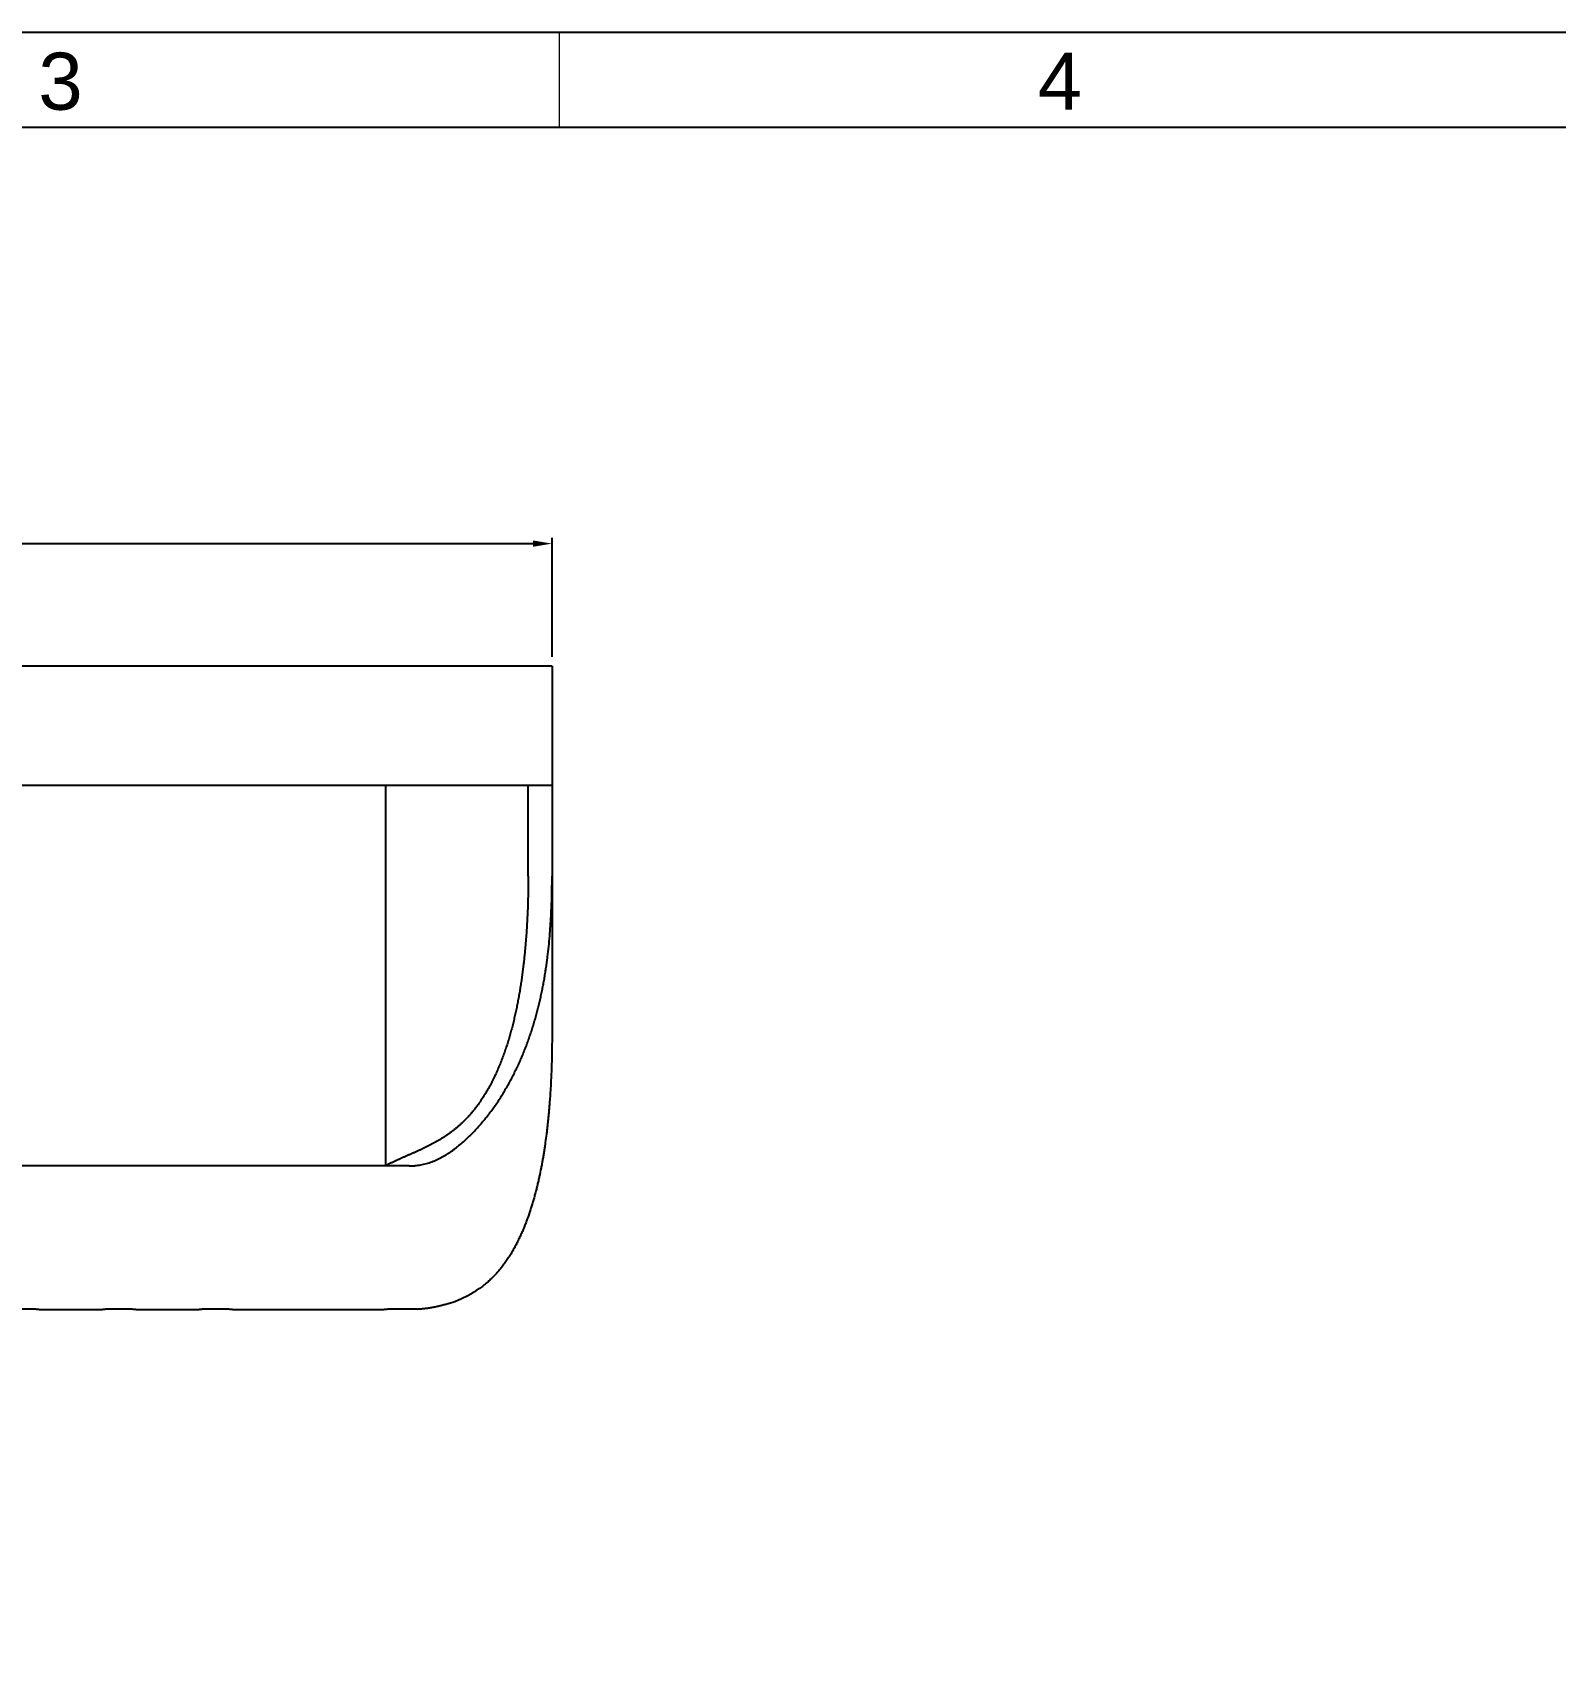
# Model space of a CAD drawing. Header units: inches. Extents: x -115 to 1565, y -604 to 584.
# Drawn here: x 404.3 to 724.4, y 244.1 to 584.3 of the extents above; entities that cross this region are included whole.
import ezdxf

# ---------------------------------------------------------------- set-up
doc = ezdxf.new("R2010")
doc.units = ezdxf.units.IN
doc.header["$LTSCALE"] = 1.21
doc.header["$MEASUREMENT"] = 0
doc.header["$PDMODE"] = 3
doc.header["$PDSIZE"] = 0.3125
doc.layers.get('0').update_dxf_attribs({"linetype": 'CONTINUOUS'})
doc.layers.get('Defpoints').update_dxf_attribs({"linetype": 'CONTINUOUS'})
doc.layers.add('Notes-Text', color=7, linetype='CONTINUOUS')
doc.layers.add('TABLE', color=53, linetype='CONTINUOUS', lineweight=25)
doc.layers.add('Template', color=53, linetype='CONTINUOUS', lineweight=9)
doc.styles.get("Standard").update_dxf_attribs({"font": 'arial.ttf'})
doc.dimstyles.get("Standard").update_dxf_attribs({"dimtxt": 5, "dimasz": 4, "dimexe": 1.2, "dimexo": 2, "dimgap": 2, "dimtad": 1, "dimdec": 1, "dimzin": 4, "dimdsep": 46, "dimtxsty": 'STANDARD', "dimcen": 0.09, "dimclrd": 3, "dimclre": 3, "dimclrt": 2, "dimadec": 0, "dimazin": 0, "dimtp": 0.01, "dimtm": 0.01, "dimtfac": 1, "dimtdec": 1, "dimtmove": 0, "dimatfit": 3, "dimfxl": 1, "dimtolj": 1, "dimtzin": 4, "dimarcsym": 0})

# ---------------------------------------------------------------- blocks, each defined once
blk = doc.blocks.new('*D8')
at = {"color": 3, "lineweight": -2}
for p, q in [((68.51, 453.01), (68.51, 477.99)), ((72.51, 476.79), (509.51, 476.79)), ((513.51, 453.01), (513.51, 477.99))]:
    blk.add_line(p, q, dxfattribs=at)
at = {"color": 3}
for points in [[(72.51, 477.45), (72.51, 476.12), (68.51, 476.79)], [(509.51, 477.45), (509.51, 476.12), (513.51, 476.79)]]:
    blk.add_solid(points, dxfattribs=at)
at = {"layer": 'Defpoints', "color": 0}
for p in [(513.51, 476.79), (68.51, 451.01), (513.51, 451.01)]:
    blk.add_point(p, dxfattribs=at)
at = {"color": 2, "insert": (288.82, 481.34), "char_height": 5, "attachment_point": 5}
blk.add_mtext('\\A1;445.0', dxfattribs=at)
blk = doc.blocks.new('A3_Landscape')
at = {"layer": 'TABLE'}
for points in [[(1888.835, -137.596), (2308.835, -137.596), (2308.835, 159.404), (1888.835, 159.404)], [(1893.835, -132.596), (2303.835, -132.596), (2303.835, 154.404), (1893.835, 154.404)]]:
    blk.add_lwpolyline(points, close=True, dxfattribs=at)
at = {"layer": 'Template', "lineweight": 5}
blk.add_line((2046.335, 154.404), (2046.335, 159.404), dxfattribs=at)
at = {"layer": 'Template', "lineweight": 5, "char_height": 3, "attachment_point": 2}
for s, insert in [('{\\fArial|b0|i0|c0|p34;3}', (2020.121, 158.338)), ('{\\fArial|b0|i0|c0|p34;4}', (2072.621, 158.338))]:
    blk.add_mtext(s, dxfattribs=dict(at, insert=insert))

msp = doc.modelspace()

# ---------------------------------------------------------------- linework, layer by layer
at = {"color": 7, "linetype": 'Continuous'}
for p, q in [((513.51, 451.01), (68.51, 451.01)), ((513.51, 451.01), (513.51, 373.35)), ((68.51, 426.01), (513.51, 426.01)), ((478.51, 426.01), (478.51, 345.97)), ((508.51, 406.86), (508.51, 426.01)), ((483.51, 345.97), (98.51, 345.97)), ((419.05, 315.73), (405.75, 315.73)), ((439.35, 315.73), (426.05, 315.73)), ((478.27, 315.73), (446.35, 315.73))]:
    msp.add_line(p, q, dxfattribs=at)
msp.add_lwpolyline([(491.79, 317.05), (493.06, 317.5), (494.46, 318.08), (495.8, 318.73), (496.97, 319.38)], dxfattribs=at)
for points, knots in [([(508.51, 406.86), (508.51, 406.17), (508.5, 405.15), (508.49, 403.78), (508.47, 402.74), (508.44, 401.69), (508.4, 400.29), (508.34, 398.88), (508.27, 397.46), (508.21, 396.39), (508.15, 395.32), (508.07, 394.24), (507.99, 393.15), (507.9, 392.06), (507.8, 390.97), (507.69, 389.87), (507.57, 388.77), (507.44, 387.67), (507.3, 386.56), (507.14, 385.45), (507.01, 384.53), (506.89, 383.78), (506.77, 383.04), (506.62, 382.11), (506.41, 380.99), (506.2, 379.87), (505.97, 378.74), (505.72, 377.62), (505.5, 376.69), (505.32, 375.94), (505.13, 375.19), (504.88, 374.26), (504.62, 373.32), (504.4, 372.58), (504.17, 371.83), (503.88, 370.91), (503.56, 369.98), (503.3, 369.24), (503.03, 368.51), (502.74, 367.78), (502.45, 367.05), (502.14, 366.32), (501.74, 365.42), (501.24, 364.35), (500.7, 363.29), (500.13, 362.24), (499.53, 361.21), (498.89, 360.2), (498.33, 359.38), (497.87, 358.73), (497.5, 358.25), (497.13, 357.78), (496.76, 357.31), (496.37, 356.86), (495.97, 356.41), (495.56, 355.97), (495.14, 355.54), (494.71, 355.12), (494.34, 354.78), (494.04, 354.51), (493.82, 354.31), (493.59, 354.11), (493.28, 353.85), (492.89, 353.53), (492.5, 353.23), (492.18, 352.99), (491.85, 352.75), (491.44, 352.46), (490.94, 352.12), (490.44, 351.79), (489.92, 351.48), (489.4, 351.17), (488.96, 350.92), (488.61, 350.73), (488.26, 350.54), (487.81, 350.31), (487.27, 350.04), (486.82, 349.82), (486.46, 349.64), (486.09, 349.47), (485.64, 349.26), (485.09, 349.01), (484.53, 348.76), (483.98, 348.52), (483.43, 348.28), (482.88, 348.04), (482.32, 347.79), (481.77, 347.55), (481.22, 347.3), (480.67, 347.05), (480.13, 346.79), (479.58, 346.53), (479.04, 346.26), (478.69, 346.07), (478.51, 345.97)], [0, 0, 0, 0, 2.047217, 3.079881, 4.118441, 5.162796, 6.212851, 8.329705, 9.396356, 10.468382, 11.545692, 12.628188, 13.715782, 14.808388, 15.905915, 17.008261, 18.115334, 19.227051, 20.343319, 21.464029, 22.589085, 23.153219, 23.718409, 24.851891, 25.989421, 27.130905, 28.276261, 29.425367, 30.578112, 31.155828, 31.734423, 32.894172, 34.057238, 34.639994, 35.223551, 36.392975, 37.565386, 38.152697, 38.740723, 39.918817, 40.508873, 41.099588, 42.282901, 43.468621, 44.65667, 45.846883, 47.039172, 48.233373, 49.429389, 50.028049, 50.627112, 51.226568, 51.826384, 52.426547, 53.02705, 53.627866, 54.228974, 54.830365, 55.43202, 55.732945, 56.033927, 56.334965, 56.636059, 57.238393, 57.840923, 58.142257, 58.443631, 59.046487, 59.649496, 60.25263, 60.855858, 61.459196, 62.062632, 62.364378, 62.66613, 63.269664, 63.873266, 64.476925, 64.778765, 65.080604, 65.684293, 66.288017, 66.891774, 67.495546, 68.099326, 68.703119, 69.306926, 69.910754, 70.514592, 71.118438, 71.722315, 72.326236, 72.930134, 73.533983, 73.533983, 73.533983, 73.533983]), ([(483.51, 345.97), (483.71, 345.97), (484.02, 345.98), (484.43, 346.01), (484.83, 346.04), (485.33, 346.1), (485.93, 346.2), (486.53, 346.32), (487.11, 346.47), (487.69, 346.65), (488.26, 346.84), (488.82, 347.07), (489.38, 347.31), (489.92, 347.58), (490.63, 347.96), (491.33, 348.37), (492.01, 348.81), (492.51, 349.16), (493, 349.52), (493.64, 350.01), (494.43, 350.64), (495.33, 351.44), (496.06, 352.14), (496.63, 352.7), (497.19, 353.27), (497.87, 354.01), (498.67, 354.91), (499.43, 355.83), (500.17, 356.77), (500.89, 357.73), (501.59, 358.7), (502.26, 359.69), (502.91, 360.7), (503.53, 361.72), (504.13, 362.74), (504.71, 363.78), (505.26, 364.83), (505.79, 365.88), (506.3, 366.94), (506.79, 368), (507.25, 369.08), (507.69, 370.16), (508.12, 371.24), (508.52, 372.33), (508.9, 373.43), (509.27, 374.53), (509.61, 375.64), (509.94, 376.75), (510.25, 377.86), (510.54, 378.97), (510.82, 380.07), (511.07, 381.18), (511.31, 382.29), (511.54, 383.39), (511.75, 384.49), (511.94, 385.58), (512.12, 386.68), (512.28, 387.77), (512.44, 388.86), (512.62, 390.3), (512.83, 392.1), (513.03, 394.26), (513.19, 396.4), (513.31, 398.53), (513.41, 400.64), (513.47, 402.73), (513.5, 404.8), (513.51, 406.18), (513.51, 406.86)], [0, 0, 0, 0, 0.61265, 0.918012, 1.222816, 1.830969, 2.43763, 3.043206, 3.648034, 4.252387, 4.85648, 5.460534, 6.06494, 6.669989, 7.275821, 8.48954, 9.097167, 9.704807, 10.31209, 10.918959, 12.131324, 13.341467, 14.548315, 15.150124, 15.750939, 16.95037, 18.148163, 19.345675, 20.543837, 21.742409, 22.940814, 24.138412, 25.334501, 26.528322, 27.719068, 28.905884, 30.088129, 31.266143, 32.440495, 33.611719, 34.780323, 35.946781, 37.111539, 38.275013, 39.437422, 40.598298, 41.756972, 42.912749, 44.064906, 45.212694, 46.355341, 47.492054, 48.622237, 49.746156, 50.864273, 51.977029, 53.084845, 54.188122, 55.287238, 56.382554, 58.562521, 60.727684, 62.876901, 65.008858, 67.122085, 69.214969, 71.285769, 73.332627, 73.332627, 73.332627, 73.332627]), ([(513.51, 373.35), (513.51, 372.79), (513.5, 371.67), (513.48, 369.98), (513.45, 368.29), (513.4, 366.59), (513.33, 364.88), (513.25, 363.16), (513.15, 361.43), (513.05, 359.99), (512.96, 358.83), (512.88, 357.95), (512.82, 357.23), (512.77, 356.64), (512.71, 356.05), (512.63, 355.32), (512.54, 354.44), (512.44, 353.55), (512.3, 352.37), (512.14, 351.19), (511.97, 350), (511.83, 349.11), (511.69, 348.22), (511.54, 347.33), (511.38, 346.44), (511.15, 345.25), (510.91, 344.06), (510.64, 342.87), (510.43, 341.98), (510.25, 341.23), (510.1, 340.64), (509.98, 340.19), (509.86, 339.75), (509.74, 339.3), (509.61, 338.85), (509.44, 338.26), (509.21, 337.51), (508.83, 336.32), (508.43, 335.14), (507.99, 333.96), (507.64, 333.08), (507.34, 332.35), (507.08, 331.77), (506.89, 331.34), (506.69, 330.91), (506.48, 330.48), (506.27, 330.05), (505.99, 329.48), (505.61, 328.77), (505.14, 327.93), (504.64, 327.1), (504.11, 326.29), (503.55, 325.49), (502.96, 324.71), (502.44, 324.08), (502.01, 323.58), (501.56, 323.09), (500.98, 322.49), (500.37, 321.91), (499.87, 321.47), (499.48, 321.14), (499.08, 320.82), (498.68, 320.51), (498.33, 320.26), (498.05, 320.07), (497.84, 319.92), (497.62, 319.78), (497.34, 319.6), (497.12, 319.46), (496.97, 319.38)], [0, 0, 0, 0, 1.675577, 3.359792, 5.05282, 6.754853, 8.466107, 10.186822, 11.91726, 13.65771, 14.53179, 15.408492, 16.28786, 16.728559, 17.169932, 18.054649, 18.941897, 19.831564, 20.723546, 22.51405, 23.412404, 24.312715, 25.214909, 26.118946, 27.024893, 27.932854, 29.755265, 30.670006, 31.587294, 32.507292, 32.968365, 33.430183, 33.89277, 34.35615, 34.820316, 35.285243, 36.217282, 37.152118, 39.029702, 39.972427, 40.917776, 41.865833, 42.340926, 42.816754, 43.293344, 43.770703, 44.248803, 44.727623, 45.687367, 46.649991, 47.615716, 48.584962, 49.558362, 50.536773, 51.521291, 52.016273, 52.513304, 53.513742, 54.52161, 55.027924, 55.535611, 56.044557, 56.554671, 57.065888, 57.321903, 57.578183, 57.834725, 58.091528, 58.605887, 58.605887, 58.605887, 58.605887]), ([(491.79, 317.05), (491.52, 316.96), (490.99, 316.8), (490.19, 316.59), (489.38, 316.4), (488.56, 316.24), (487.88, 316.12), (487.33, 316.04), (486.78, 315.97), (486.1, 315.89), (485.54, 315.84), (485.27, 315.82)], [0, 0, 0, 0, 0.831045, 1.662081, 2.493123, 3.324141, 4.155186, 4.570731, 4.986277, 5.817342, 6.648315, 6.648315, 6.648315, 6.648315]), ([(405.65, 315.8), (405.64, 315.8), (405.61, 315.8), (405.56, 315.81), (405.51, 315.81), (405.44, 315.82), (405.38, 315.82), (405.3, 315.83), (405.22, 315.83), (405.13, 315.83), (405.04, 315.84), (404.91, 315.84), (404.72, 315.85), (404.49, 315.86), (404.24, 315.87), (403.97, 315.87), (403.69, 315.88), (403.39, 315.88), (403.09, 315.88), (402.78, 315.89), (402.47, 315.89), (402.15, 315.89), (401.83, 315.89), (401.52, 315.89), (401.22, 315.88), (400.92, 315.88), (400.63, 315.87), (400.36, 315.87), (400.1, 315.86), (399.86, 315.85), (399.64, 315.85), (399.47, 315.84), (399.35, 315.83), (399.26, 315.83), (399.18, 315.82), (399.11, 315.82), (399.04, 315.81), (398.98, 315.81), (398.93, 315.8), (398.89, 315.8), (398.86, 315.8), (398.84, 315.79), (398.83, 315.79), (398.81, 315.79), (398.8, 315.79), (398.79, 315.79), (398.78, 315.78), (398.77, 315.78), (398.77, 315.78), (398.77, 315.78), (398.76, 315.78), (398.76, 315.78), (398.76, 315.78), (398.76, 315.77), (398.76, 315.77), (398.75, 315.77), (398.75, 315.77), (398.75, 315.77)], [0, 0, 0, 0, 0.041648, 0.090142, 0.145396, 0.207305, 0.275743, 0.350578, 0.431658, 0.518817, 0.611883, 0.710663, 0.924551, 1.158738, 1.411313, 1.680211, 1.963228, 2.258045, 2.562246, 2.873334, 3.188753, 3.505915, 3.822215, 4.135053, 4.441862, 4.740125, 5.027395, 5.301313, 5.55964, 5.800263, 6.021214, 6.220687, 6.311857, 6.397063, 6.476136, 6.548912, 6.615247, 6.675011, 6.728082, 6.774365, 6.794934, 6.813775, 6.830881, 6.846248, 6.859875, 6.87176, 6.881908, 6.886334, 6.890331, 6.893904, 6.897058, 6.899803, 6.902152, 6.904126, 6.905764, 6.907131, 6.908338, 6.908338, 6.908338, 6.908338]), ([(405.75, 315.77), (405.75, 315.77), (405.75, 315.77), (405.75, 315.77), (405.75, 315.77), (405.75, 315.77), (405.75, 315.77), (405.75, 315.78), (405.75, 315.78), (405.74, 315.78), (405.74, 315.78), (405.73, 315.78), (405.73, 315.78), (405.72, 315.79), (405.71, 315.79), (405.71, 315.79), (405.69, 315.79), (405.68, 315.79), (405.66, 315.8), (405.65, 315.8)], [0, 0, 0, 0, 0.000795, 0.0016399, 0.0025751, 0.0036306, 0.0048276, 0.0061805, 0.0093889, 0.0133078, 0.0179633, 0.0233705, 0.0295387, 0.0364739, 0.0441787, 0.0526545, 0.0619017, 0.0827087, 0.1065944, 0.1065944, 0.1065944, 0.1065944]), ([(425.95, 315.8), (425.94, 315.8), (425.91, 315.8), (425.86, 315.81), (425.81, 315.81), (425.74, 315.82), (425.68, 315.82), (425.6, 315.83), (425.52, 315.83), (425.43, 315.83), (425.34, 315.84), (425.21, 315.84), (425.02, 315.85), (424.79, 315.86), (424.54, 315.87), (424.27, 315.87), (423.99, 315.88), (423.69, 315.88), (423.39, 315.88), (423.08, 315.89), (422.77, 315.89), (422.45, 315.89), (422.13, 315.89), (421.82, 315.89), (421.52, 315.88), (421.22, 315.88), (420.93, 315.87), (420.66, 315.87), (420.4, 315.86), (420.16, 315.85), (419.94, 315.85), (419.77, 315.84), (419.65, 315.83), (419.56, 315.83), (419.48, 315.82), (419.41, 315.82), (419.34, 315.81), (419.28, 315.81), (419.23, 315.8), (419.19, 315.8), (419.16, 315.8), (419.14, 315.79), (419.13, 315.79), (419.11, 315.79), (419.1, 315.79), (419.09, 315.79), (419.08, 315.78), (419.07, 315.78), (419.07, 315.78), (419.07, 315.78), (419.06, 315.78), (419.06, 315.78), (419.06, 315.78), (419.06, 315.77), (419.06, 315.77), (419.05, 315.77), (419.05, 315.77), (419.05, 315.77)], [0, 0, 0, 0, 0.041648, 0.090142, 0.145396, 0.207305, 0.275743, 0.350578, 0.431658, 0.518817, 0.611883, 0.710663, 0.924551, 1.158738, 1.411313, 1.680211, 1.963228, 2.258045, 2.562246, 2.873334, 3.188753, 3.505915, 3.822215, 4.135053, 4.441862, 4.740125, 5.027395, 5.301313, 5.55964, 5.800263, 6.021214, 6.220687, 6.311857, 6.397063, 6.476136, 6.548912, 6.615247, 6.675011, 6.728082, 6.774365, 6.794934, 6.813775, 6.830881, 6.846248, 6.859875, 6.87176, 6.881908, 6.886334, 6.890331, 6.893904, 6.897058, 6.899803, 6.902152, 6.904126, 6.905764, 6.907131, 6.908338, 6.908338, 6.908338, 6.908338]), ([(426.05, 315.77), (426.05, 315.77), (426.05, 315.77), (426.05, 315.77), (426.05, 315.77), (426.05, 315.77), (426.05, 315.77), (426.05, 315.78), (426.05, 315.78), (426.04, 315.78), (426.04, 315.78), (426.03, 315.78), (426.03, 315.78), (426.02, 315.79), (426.01, 315.79), (426.01, 315.79), (425.99, 315.79), (425.98, 315.79), (425.96, 315.8), (425.95, 315.8)], [0, 0, 0, 0, 0.000795, 0.0016399, 0.0025751, 0.0036306, 0.0048276, 0.0061805, 0.0093889, 0.0133078, 0.0179633, 0.0233705, 0.0295387, 0.0364739, 0.0441787, 0.0526545, 0.0619017, 0.0827087, 0.1065944, 0.1065944, 0.1065944, 0.1065944]), ([(446.25, 315.8), (446.24, 315.8), (446.21, 315.8), (446.16, 315.81), (446.11, 315.81), (446.04, 315.82), (445.98, 315.82), (445.9, 315.83), (445.82, 315.83), (445.73, 315.83), (445.64, 315.84), (445.51, 315.84), (445.32, 315.85), (445.09, 315.86), (444.84, 315.87), (444.57, 315.87), (444.29, 315.88), (443.99, 315.88), (443.69, 315.88), (443.38, 315.89), (443.07, 315.89), (442.75, 315.89), (442.43, 315.89), (442.12, 315.89), (441.82, 315.88), (441.52, 315.88), (441.23, 315.87), (440.96, 315.87), (440.7, 315.86), (440.46, 315.85), (440.24, 315.85), (440.07, 315.84), (439.95, 315.83), (439.86, 315.83), (439.78, 315.82), (439.71, 315.82), (439.64, 315.81), (439.58, 315.81), (439.53, 315.8), (439.49, 315.8), (439.46, 315.8), (439.44, 315.79), (439.43, 315.79), (439.41, 315.79), (439.4, 315.79), (439.39, 315.79), (439.38, 315.78), (439.37, 315.78), (439.37, 315.78), (439.37, 315.78), (439.36, 315.78), (439.36, 315.78), (439.36, 315.78), (439.36, 315.77), (439.36, 315.77), (439.35, 315.77), (439.35, 315.77), (439.35, 315.77)], [0, 0, 0, 0, 0.041648, 0.090142, 0.145396, 0.207305, 0.275743, 0.350578, 0.431658, 0.518817, 0.611883, 0.710663, 0.924551, 1.158738, 1.411313, 1.680211, 1.963228, 2.258045, 2.562246, 2.873334, 3.188753, 3.505915, 3.822215, 4.135053, 4.441862, 4.740125, 5.027395, 5.301313, 5.55964, 5.800263, 6.021214, 6.220687, 6.311857, 6.397063, 6.476136, 6.548912, 6.615247, 6.675011, 6.728082, 6.774365, 6.794934, 6.813775, 6.830881, 6.846248, 6.859875, 6.87176, 6.881908, 6.886334, 6.890331, 6.893904, 6.897058, 6.899803, 6.902152, 6.904126, 6.905764, 6.907131, 6.908338, 6.908338, 6.908338, 6.908338]), ([(446.35, 315.77), (446.35, 315.77), (446.35, 315.77), (446.35, 315.77), (446.35, 315.77), (446.35, 315.77), (446.35, 315.77), (446.35, 315.78), (446.35, 315.78), (446.34, 315.78), (446.34, 315.78), (446.33, 315.78), (446.33, 315.78), (446.32, 315.79), (446.31, 315.79), (446.31, 315.79), (446.29, 315.79), (446.28, 315.79), (446.26, 315.8), (446.25, 315.8)], [0, 0, 0, 0, 0.000795, 0.0016399, 0.0025751, 0.0036306, 0.0048276, 0.0061805, 0.0093889, 0.0133078, 0.0179633, 0.0233705, 0.0295387, 0.0364739, 0.0441787, 0.0526545, 0.0619017, 0.0827087, 0.1065944, 0.1065944, 0.1065944, 0.1065944]), ([(483.51, 315.87), (483.37, 315.87), (483.09, 315.88), (482.66, 315.88), (482.21, 315.89), (481.76, 315.89), (481.31, 315.89), (480.86, 315.88), (480.5, 315.88), (480.22, 315.87), (480.02, 315.87), (479.82, 315.87), (479.64, 315.86), (479.46, 315.86), (479.29, 315.85), (479.14, 315.85), (478.99, 315.84), (478.86, 315.83), (478.74, 315.83), (478.65, 315.82), (478.58, 315.82), (478.53, 315.81), (478.49, 315.81), (478.45, 315.81), (478.42, 315.8), (478.39, 315.8), (478.36, 315.8), (478.34, 315.79), (478.32, 315.79), (478.32, 315.79), (478.31, 315.79), (478.3, 315.78), (478.29, 315.78), (478.29, 315.78), (478.28, 315.78), (478.28, 315.78), (478.27, 315.78), (478.27, 315.78), (478.27, 315.77), (478.27, 315.77), (478.27, 315.77), (478.27, 315.77), (478.27, 315.77), (478.27, 315.77)], [0, 0, 0, 0, 0.410713, 0.844088, 1.292759, 1.74906, 2.205208, 2.653421, 3.086053, 3.294208, 3.495732, 3.689763, 3.87548, 4.052089, 4.218842, 4.375029, 4.519988, 4.653107, 4.773821, 4.881625, 4.930541, 4.976066, 5.018154, 5.056758, 5.091842, 5.123375, 5.151326, 5.175672, 5.186488, 5.1964, 5.205407, 5.213509, 5.220709, 5.227012, 5.232427, 5.236968, 5.240664, 5.242211, 5.243569, 5.244755, 5.245793, 5.246718, 5.247581, 5.247581, 5.247581, 5.247581]), ([(485.27, 315.85), (485.27, 315.85), (485.27, 315.86), (485.27, 315.86), (485.27, 315.86), (485.27, 315.86), (485.27, 315.86), (485.26, 315.86), (485.26, 315.86), (485.26, 315.86), (485.26, 315.86), (485.25, 315.86), (485.24, 315.86), (485.24, 315.86), (485.23, 315.87), (485.22, 315.87), (485.21, 315.87), (485.2, 315.87), (485.17, 315.87), (485.15, 315.87), (485.12, 315.87), (485.08, 315.87), (485.04, 315.87), (485, 315.87), (484.95, 315.87), (484.89, 315.87), (484.79, 315.87), (484.67, 315.87), (484.54, 315.87), (484.39, 315.87), (484.23, 315.87), (484.06, 315.87), (483.89, 315.87), (483.7, 315.87), (483.57, 315.87), (483.51, 315.87)], [0, 0, 0, 0, 0.000732, 0.001524, 0.002437, 0.003512, 0.004773, 0.006235, 0.007907, 0.009795, 0.014237, 0.019579, 0.025831, 0.032999, 0.041083, 0.050085, 0.060002, 0.070834, 0.095235, 0.123267, 0.15491, 0.190139, 0.22893, 0.271258, 0.317078, 0.366333, 0.474913, 0.596526, 0.730698, 0.876955, 1.034714, 1.203099, 1.381189, 1.568063, 1.762798, 1.762798, 1.762798, 1.762798])]:
    msp.add_open_spline(points, degree=3, knots=knots, dxfattribs=at)

# ---------------------------------------------------------------- block references
at = {"layer": 'Notes-Text', "lineweight": 5, "xscale": 4, "yscale": 4, "zscale": 4}
msp.add_blockref('A3_Landscape', (-7670.25, -53.36), dxfattribs=at)

# ---------------------------------------------------------------- dimensions: what is measured, and where the dimension line sits
dim = msp.add_linear_dim(base=(513.51, 476.79), p1=(68.51, 451.01), p2=(513.51, 451.01), dimstyle='STANDARD')
dim.commit()
dim.dimension.update_dxf_attribs({"geometry": '*D8', "text_midpoint": (288.82, 476.79), "dimtype": 160})

doc.saveas('drawing.dxf')
